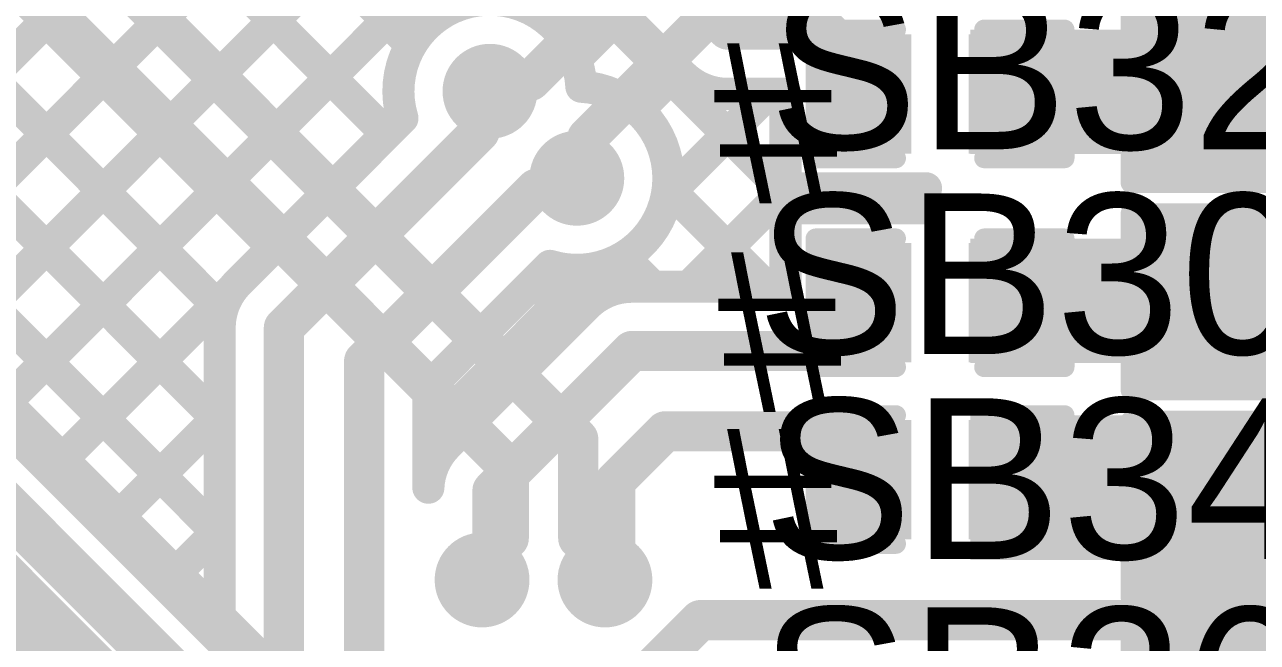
# Model space of a CAD drawing. Header units: millimetres. Extents: x -0.64 to 2.98, y -0.65 to 2.86.
# Drawn here: x 0.1564 to 0.4636, y 0.1695 to 0.3232 of the extents above; entities that cross this region are included whole.
import ezdxf

# ---------------------------------------------------------------- set-up
doc = ezdxf.new("R2010")
doc.units = ezdxf.units.MM
doc.header["$MEASUREMENT"] = 0
for name, color, linetype in [('BottomLayer', 5, 'Continuous'), ('BottomOverlay', 54, 'Continuous'), ('BottomPaste', 16, 'Continuous'), ('BottomSolder', 6, 'Continuous'), ('Mechanical2', 216, 'Continuous'), ('TopLayer', 1, 'Continuous'), ('TopOverlay', 2, 'Continuous'), ('TopPaste', 8, 'Continuous'), ('TopSolder', 216, 'Continuous'), ('ViaHoleLayer', 16, 'Continuous')]:
    doc.layers.add(name, color=color, linetype=linetype)
doc.styles.add('Arial', font='', dxfattribs={"height": 0.2})
doc.styles.get('Arial').set_extended_font_data('Arial')

# ---------------------------------------------------------------- blocks, each defined once
blk = doc.blocks.new('SOLDER_BRIDGE_9')
at = {"layer": 'TopLayer'}
for points in [[(-0.045, -0.0175), (-0.045, 0.0175), (-0.015, 0.0175), (-0.015, -0.0175)], [(0.015, -0.0175), (0.015, 0.0175), (0.045, 0.0175), (0.045, -0.0175)]]:
    blk.add_hatch(color=1, dxfattribs=at).paths.add_polyline_path(points)
at = {"layer": 'TopPaste'}
for points in [[(-0.045, -0.0175), (-0.045, 0.0175), (-0.015, 0.0175), (-0.015, -0.0175)], [(0.015, -0.0175), (0.015, 0.0175), (0.045, 0.0175), (0.045, -0.0175)]]:
    blk.add_hatch(color=8, dxfattribs=at).paths.add_polyline_path(points)
at = {"layer": 'TopSolder'}
for points in [[(-0.049, -0.0215), (-0.049, 0.0215), (-0.011, 0.0215), (-0.011, -0.0215)], [(0.011, -0.0215), (0.011, 0.0215), (0.049, 0.0215), (0.049, -0.0215)]]:
    blk.add_hatch(color=216, dxfattribs=at).paths.add_polyline_path(points)
at = {"layer": 'TopOverlay', "const_width": 0.005}
for points in [[(-0.05, -0.022), (-0.05, 0.022)], [(-0.05, 0.022), (0.05, 0.022)], [(0.05, -0.022), (0.05, 0.022)], [(-0.05, -0.022), (0.05, -0.022)]]:
    blk.add_lwpolyline(points, dxfattribs=at)
at = {"layer": 'TopOverlay', "const_width": 0.0025}
for points in [[(-0.05125, 0.022, 1), (-0.04875, 0.022, 1)], [(-0.05125, 0.022, 1), (-0.04875, 0.022, 1)], [(0.04875, 0.022, 1), (0.05125, 0.022, 1)], [(0.04875, 0.022, 1), (0.05125, 0.022, 1)], [(-0.05125, -0.022, 1), (-0.04875, -0.022, 1)], [(-0.05125, -0.022, 1), (-0.04875, -0.022, 1)], [(0.04875, -0.022, 1), (0.05125, -0.022, 1)], [(0.04875, -0.022, 1), (0.05125, -0.022, 1)]]:
    blk.add_lwpolyline(points, format="xyb", close=True, dxfattribs=at)
blk = doc.blocks.new('C___0402_B_37')
at = {"layer": 'BottomLayer'}
for points in [[(-0.0095, 0.0125), (-0.0095, -0.0125), (-0.0275, -0.0125), (-0.0275, 0.0125)], [(0.0275, 0.0125), (0.0275, -0.0125), (0.0095, -0.0125), (0.0095, 0.0125)]]:
    blk.add_hatch(color=5, dxfattribs=at).paths.add_polyline_path(points)
at = {"layer": 'BottomPaste'}
for points in [[(-0.0095, 0.0125), (-0.0095, -0.0125), (-0.0275, -0.0125), (-0.0275, 0.0125)], [(0.0275, 0.0125), (0.0275, -0.0125), (0.0095, -0.0125), (0.0095, 0.0125)]]:
    blk.add_hatch(color=16, dxfattribs=at).paths.add_polyline_path(points)
at = {"layer": 'BottomSolder'}
for points in [[(-0.00714, 0.01486), (-0.00714, -0.01486), (-0.02986, -0.01486), (-0.02986, 0.01486)], [(0.02986, 0.01486), (0.02986, -0.01486), (0.00714, -0.01486), (0.00714, 0.01486)]]:
    blk.add_hatch(color=6, dxfattribs=at).paths.add_polyline_path(points)
at = {"layer": 'BottomOverlay', "const_width": 0.005}
for points in [[(-0.031, 0.016), (-0.011, 0.016)], [(-0.031, -0.016), (-0.031, 0.016)], [(0.011, 0.016), (0.031, 0.016)], [(0.031, -0.016), (0.031, 0.016)], [(-0.031, -0.016), (-0.011, -0.016)], [(0.011, -0.016), (0.031, -0.016)]]:
    blk.add_lwpolyline(points, dxfattribs=at)
at = {"layer": 'BottomOverlay', "const_width": 0.0025}
for points in [[(-0.03225, 0.016, 1), (-0.02975, 0.016, 1)], [(-0.03225, 0.016, 1), (-0.02975, 0.016, 1)], [(-0.01225, 0.016, 1), (-0.00975, 0.016, 1)], [(0.00975, 0.016, 1), (0.01225, 0.016, 1)], [(0.02975, 0.016, 1), (0.03225, 0.016, 1)], [(0.02975, 0.016, 1), (0.03225, 0.016, 1)], [(-0.03225, -0.016, 1), (-0.02975, -0.016, 1)], [(-0.03225, -0.016, 1), (-0.02975, -0.016, 1)], [(-0.01225, -0.016, 1), (-0.00975, -0.016, 1)], [(0.00975, -0.016, 1), (0.01225, -0.016, 1)], [(0.02975, -0.016, 1), (0.03225, -0.016, 1)], [(0.02975, -0.016, 1), (0.03225, -0.016, 1)]]:
    blk.add_lwpolyline(points, format="xyb", close=True, dxfattribs=at)
blk = doc.blocks.new('C___0402_B_38')
at = {"layer": 'BottomLayer'}
for points in [[(-0.0095, 0.0125), (-0.0095, -0.0125), (-0.0275, -0.0125), (-0.0275, 0.0125)], [(0.0275, 0.0125), (0.0275, -0.0125), (0.0095, -0.0125), (0.0095, 0.0125)]]:
    blk.add_hatch(color=5, dxfattribs=at).paths.add_polyline_path(points)
at = {"layer": 'BottomPaste'}
for points in [[(-0.0095, 0.0125), (-0.0095, -0.0125), (-0.0275, -0.0125), (-0.0275, 0.0125)], [(0.0275, 0.0125), (0.0275, -0.0125), (0.0095, -0.0125), (0.0095, 0.0125)]]:
    blk.add_hatch(color=16, dxfattribs=at).paths.add_polyline_path(points)
at = {"layer": 'BottomSolder'}
for points in [[(-0.00714, 0.01486), (-0.00714, -0.01486), (-0.02986, -0.01486), (-0.02986, 0.01486)], [(0.02986, 0.01486), (0.02986, -0.01486), (0.00714, -0.01486), (0.00714, 0.01486)]]:
    blk.add_hatch(color=6, dxfattribs=at).paths.add_polyline_path(points)
at = {"layer": 'BottomOverlay', "const_width": 0.005}
for points in [[(-0.031, 0.016), (-0.011, 0.016)], [(-0.031, -0.016), (-0.031, 0.016)], [(0.011, 0.016), (0.031, 0.016)], [(0.031, -0.016), (0.031, 0.016)], [(-0.031, -0.016), (-0.011, -0.016)], [(0.011, -0.016), (0.031, -0.016)]]:
    blk.add_lwpolyline(points, dxfattribs=at)
at = {"layer": 'BottomOverlay', "const_width": 0.0025}
for points in [[(-0.03225, 0.016, 1), (-0.02975, 0.016, 1)], [(-0.03225, 0.016, 1), (-0.02975, 0.016, 1)], [(-0.01225, 0.016, 1), (-0.00975, 0.016, 1)], [(0.00975, 0.016, 1), (0.01225, 0.016, 1)], [(0.02975, 0.016, 1), (0.03225, 0.016, 1)], [(0.02975, 0.016, 1), (0.03225, 0.016, 1)], [(-0.03225, -0.016, 1), (-0.02975, -0.016, 1)], [(-0.03225, -0.016, 1), (-0.02975, -0.016, 1)], [(-0.01225, -0.016, 1), (-0.00975, -0.016, 1)], [(0.00975, -0.016, 1), (0.01225, -0.016, 1)], [(0.02975, -0.016, 1), (0.03225, -0.016, 1)], [(0.02975, -0.016, 1), (0.03225, -0.016, 1)]]:
    blk.add_lwpolyline(points, format="xyb", close=True, dxfattribs=at)
blk = doc.blocks.new('C___0402_B_39')
at = {"layer": 'BottomLayer'}
for points in [[(-0.0095, 0.0125), (-0.0095, -0.0125), (-0.0275, -0.0125), (-0.0275, 0.0125)], [(0.0275, 0.0125), (0.0275, -0.0125), (0.0095, -0.0125), (0.0095, 0.0125)]]:
    blk.add_hatch(color=5, dxfattribs=at).paths.add_polyline_path(points)
at = {"layer": 'BottomPaste'}
for points in [[(-0.0095, 0.0125), (-0.0095, -0.0125), (-0.0275, -0.0125), (-0.0275, 0.0125)], [(0.0275, 0.0125), (0.0275, -0.0125), (0.0095, -0.0125), (0.0095, 0.0125)]]:
    blk.add_hatch(color=16, dxfattribs=at).paths.add_polyline_path(points)
at = {"layer": 'BottomSolder'}
for points in [[(-0.00714, 0.01486), (-0.00714, -0.01486), (-0.02986, -0.01486), (-0.02986, 0.01486)], [(0.02986, 0.01486), (0.02986, -0.01486), (0.00714, -0.01486), (0.00714, 0.01486)]]:
    blk.add_hatch(color=6, dxfattribs=at).paths.add_polyline_path(points)
at = {"layer": 'BottomOverlay', "const_width": 0.005}
for points in [[(-0.031, 0.016), (-0.011, 0.016)], [(-0.031, -0.016), (-0.031, 0.016)], [(0.011, 0.016), (0.031, 0.016)], [(0.031, -0.016), (0.031, 0.016)], [(-0.031, -0.016), (-0.011, -0.016)], [(0.011, -0.016), (0.031, -0.016)]]:
    blk.add_lwpolyline(points, dxfattribs=at)
at = {"layer": 'BottomOverlay', "const_width": 0.0025}
for points in [[(-0.03225, 0.016, 1), (-0.02975, 0.016, 1)], [(-0.03225, 0.016, 1), (-0.02975, 0.016, 1)], [(-0.01225, 0.016, 1), (-0.00975, 0.016, 1)], [(0.00975, 0.016, 1), (0.01225, 0.016, 1)], [(0.02975, 0.016, 1), (0.03225, 0.016, 1)], [(0.02975, 0.016, 1), (0.03225, 0.016, 1)], [(-0.03225, -0.016, 1), (-0.02975, -0.016, 1)], [(-0.03225, -0.016, 1), (-0.02975, -0.016, 1)], [(-0.01225, -0.016, 1), (-0.00975, -0.016, 1)], [(0.00975, -0.016, 1), (0.01225, -0.016, 1)], [(0.02975, -0.016, 1), (0.03225, -0.016, 1)], [(0.02975, -0.016, 1), (0.03225, -0.016, 1)]]:
    blk.add_lwpolyline(points, format="xyb", close=True, dxfattribs=at)
blk = doc.blocks.new('SOLDER_BRIDGE_306')
at = {"layer": 'TopLayer'}
for points in [[(-0.045, -0.0175), (-0.045, 0.0175), (-0.015, 0.0175), (-0.015, -0.0175)], [(0.015, -0.0175), (0.015, 0.0175), (0.045, 0.0175), (0.045, -0.0175)]]:
    blk.add_hatch(color=1, dxfattribs=at).paths.add_polyline_path(points)
at = {"layer": 'TopPaste'}
for points in [[(-0.045, -0.0175), (-0.045, 0.0175), (-0.015, 0.0175), (-0.015, -0.0175)], [(0.015, -0.0175), (0.015, 0.0175), (0.045, 0.0175), (0.045, -0.0175)]]:
    blk.add_hatch(color=8, dxfattribs=at).paths.add_polyline_path(points)
at = {"layer": 'TopSolder'}
for points in [[(-0.049, -0.0215), (-0.049, 0.0215), (-0.011, 0.0215), (-0.011, -0.0215)], [(0.011, -0.0215), (0.011, 0.0215), (0.049, 0.0215), (0.049, -0.0215)]]:
    blk.add_hatch(color=216, dxfattribs=at).paths.add_polyline_path(points)
at = {"layer": 'TopOverlay', "const_width": 0.005}
for points in [[(-0.05, -0.022), (-0.05, 0.022)], [(-0.05, 0.022), (0.05, 0.022)], [(0.05, -0.022), (0.05, 0.022)], [(-0.05, -0.022), (0.05, -0.022)]]:
    blk.add_lwpolyline(points, dxfattribs=at)
at = {"layer": 'TopOverlay', "const_width": 0.0025}
for points in [[(-0.05125, 0.022, 1), (-0.04875, 0.022, 1)], [(-0.05125, 0.022, 1), (-0.04875, 0.022, 1)], [(0.04875, 0.022, 1), (0.05125, 0.022, 1)], [(0.04875, 0.022, 1), (0.05125, 0.022, 1)], [(-0.05125, -0.022, 1), (-0.04875, -0.022, 1)], [(-0.05125, -0.022, 1), (-0.04875, -0.022, 1)], [(0.04875, -0.022, 1), (0.05125, -0.022, 1)], [(0.04875, -0.022, 1), (0.05125, -0.022, 1)]]:
    blk.add_lwpolyline(points, format="xyb", close=True, dxfattribs=at)
blk = doc.blocks.new('SOLDER_BRIDGE_307')
at = {"layer": 'TopLayer'}
for points in [[(-0.045, -0.0175), (-0.045, 0.0175), (-0.015, 0.0175), (-0.015, -0.0175)], [(0.015, -0.0175), (0.015, 0.0175), (0.045, 0.0175), (0.045, -0.0175)]]:
    blk.add_hatch(color=1, dxfattribs=at).paths.add_polyline_path(points)
at = {"layer": 'TopPaste'}
for points in [[(-0.045, -0.0175), (-0.045, 0.0175), (-0.015, 0.0175), (-0.015, -0.0175)], [(0.015, -0.0175), (0.015, 0.0175), (0.045, 0.0175), (0.045, -0.0175)]]:
    blk.add_hatch(color=8, dxfattribs=at).paths.add_polyline_path(points)
at = {"layer": 'TopSolder'}
for points in [[(-0.049, -0.0215), (-0.049, 0.0215), (-0.011, 0.0215), (-0.011, -0.0215)], [(0.011, -0.0215), (0.011, 0.0215), (0.049, 0.0215), (0.049, -0.0215)]]:
    blk.add_hatch(color=216, dxfattribs=at).paths.add_polyline_path(points)
at = {"layer": 'TopOverlay', "const_width": 0.005}
for points in [[(-0.05, -0.022), (-0.05, 0.022)], [(-0.05, 0.022), (0.05, 0.022)], [(0.05, -0.022), (0.05, 0.022)], [(-0.05, -0.022), (0.05, -0.022)]]:
    blk.add_lwpolyline(points, dxfattribs=at)
at = {"layer": 'TopOverlay', "const_width": 0.0025}
for points in [[(-0.05125, 0.022, 1), (-0.04875, 0.022, 1)], [(-0.05125, 0.022, 1), (-0.04875, 0.022, 1)], [(0.04875, 0.022, 1), (0.05125, 0.022, 1)], [(0.04875, 0.022, 1), (0.05125, 0.022, 1)], [(-0.05125, -0.022, 1), (-0.04875, -0.022, 1)], [(-0.05125, -0.022, 1), (-0.04875, -0.022, 1)], [(0.04875, -0.022, 1), (0.05125, -0.022, 1)], [(0.04875, -0.022, 1), (0.05125, -0.022, 1)]]:
    blk.add_lwpolyline(points, format="xyb", close=True, dxfattribs=at)
blk = doc.blocks.new('SOLDER_BRIDGE_311')
at = {"layer": 'TopLayer'}
for points in [[(-0.045, -0.0175), (-0.045, 0.0175), (-0.015, 0.0175), (-0.015, -0.0175)], [(0.015, -0.0175), (0.015, 0.0175), (0.045, 0.0175), (0.045, -0.0175)]]:
    blk.add_hatch(color=1, dxfattribs=at).paths.add_polyline_path(points)
at = {"layer": 'TopPaste'}
for points in [[(-0.045, -0.0175), (-0.045, 0.0175), (-0.015, 0.0175), (-0.015, -0.0175)], [(0.015, -0.0175), (0.015, 0.0175), (0.045, 0.0175), (0.045, -0.0175)]]:
    blk.add_hatch(color=8, dxfattribs=at).paths.add_polyline_path(points)
at = {"layer": 'TopSolder'}
for points in [[(-0.049, -0.0215), (-0.049, 0.0215), (-0.011, 0.0215), (-0.011, -0.0215)], [(0.011, -0.0215), (0.011, 0.0215), (0.049, 0.0215), (0.049, -0.0215)]]:
    blk.add_hatch(color=216, dxfattribs=at).paths.add_polyline_path(points)
at = {"layer": 'TopOverlay', "const_width": 0.005}
for points in [[(-0.05, -0.022), (-0.05, 0.022)], [(-0.05, 0.022), (0.05, 0.022)], [(0.05, -0.022), (0.05, 0.022)], [(-0.05, -0.022), (0.05, -0.022)]]:
    blk.add_lwpolyline(points, dxfattribs=at)
at = {"layer": 'TopOverlay', "const_width": 0.0025}
for points in [[(-0.05125, 0.022, 1), (-0.04875, 0.022, 1)], [(-0.05125, 0.022, 1), (-0.04875, 0.022, 1)], [(0.04875, 0.022, 1), (0.05125, 0.022, 1)], [(0.04875, 0.022, 1), (0.05125, 0.022, 1)], [(-0.05125, -0.022, 1), (-0.04875, -0.022, 1)], [(-0.05125, -0.022, 1), (-0.04875, -0.022, 1)], [(0.04875, -0.022, 1), (0.05125, -0.022, 1)], [(0.04875, -0.022, 1), (0.05125, -0.022, 1)]]:
    blk.add_lwpolyline(points, format="xyb", close=True, dxfattribs=at)

msp = doc.modelspace()

# ---------------------------------------------------------------- hatches: boundary and pattern name
at = {"layer": 'BottomLayer'}
for points in [[(0.392, 0.291), (0.44, 0.291), (0.44, 0.322), (0.392, 0.322)], [(0.392, 0.239), (0.44, 0.239), (0.44, 0.27), (0.392, 0.27)], [(0.392, 0.19), (0.44, 0.19), (0.44, 0.226), (0.392, 0.226)]]:
    msp.add_hatch(color=5, dxfattribs=at).paths.add_polyline_path(points)
h = msp.add_hatch(color=5, dxfattribs=at)
edge = h.paths.add_edge_path()
edge.add_arc((0.27235, 0.30665), 0.01181, 0, 360)
h = msp.add_hatch(color=5, dxfattribs=at)
edge = h.paths.add_edge_path()
edge.add_arc((0.42646, 0.30584), 0.01181, 0, 360)
h = msp.add_hatch(color=5, dxfattribs=at)
edge = h.paths.add_edge_path()
edge.add_arc((0.294, 0.285), 0.01181, 0, 360)
h = msp.add_hatch(color=5, dxfattribs=at)
edge = h.paths.add_edge_path()
edge.add_arc((0.42646, 0.25423), 0.01181, 0, 360)
h = msp.add_hatch(color=5, dxfattribs=at)
edge = h.paths.add_edge_path()
edge.add_arc((0.42646, 0.20261), 0.01181, 0, 360)
h = msp.add_hatch(color=5, dxfattribs=at)
edge = h.paths.add_edge_path()
edge.add_arc((0.27038, 0.185), 0.01181, 0, 360)
h = msp.add_hatch(color=5, dxfattribs=at)
edge = h.paths.add_edge_path()
edge.add_arc((0.301, 0.185), 0.01181, 0, 360)
at = {"layer": 'BottomSolder'}
h = msp.add_hatch(color=6, dxfattribs=at)
edge = h.paths.add_edge_path()
edge.add_arc((0.27235, 0.30665), 0.00791, 0, 360)
h = msp.add_hatch(color=6, dxfattribs=at)
edge = h.paths.add_edge_path()
edge.add_arc((0.42646, 0.30584), 0.00791, 0, 360)
h = msp.add_hatch(color=6, dxfattribs=at)
edge = h.paths.add_edge_path()
edge.add_arc((0.294, 0.285), 0.00791, 0, 360)
h = msp.add_hatch(color=6, dxfattribs=at)
edge = h.paths.add_edge_path()
edge.add_arc((0.42646, 0.25423), 0.00791, 0, 360)
h = msp.add_hatch(color=6, dxfattribs=at)
edge = h.paths.add_edge_path()
edge.add_arc((0.42646, 0.20261), 0.00791, 0, 360)
h = msp.add_hatch(color=6, dxfattribs=at)
edge = h.paths.add_edge_path()
edge.add_arc((0.27038, 0.185), 0.00791, 0, 360)
h = msp.add_hatch(color=6, dxfattribs=at)
edge = h.paths.add_edge_path()
edge.add_arc((0.301, 0.185), 0.00791, 0, 360)
at = {"layer": 'TopLayer'}
h = msp.add_hatch(color=1, dxfattribs=at)
edge = h.paths.add_edge_path()
edge.add_arc((0.27235, 0.30665), 0.01181, 0, 360)
h = msp.add_hatch(color=1, dxfattribs=at)
edge = h.paths.add_edge_path()
edge.add_arc((0.42646, 0.30584), 0.01181, 0, 360)
h = msp.add_hatch(color=1, dxfattribs=at)
edge = h.paths.add_edge_path()
edge.add_arc((0.294, 0.285), 0.01181, 0, 360)
h = msp.add_hatch(color=1, dxfattribs=at)
edge = h.paths.add_edge_path()
edge.add_arc((0.42646, 0.25423), 0.01181, 0, 360)
h = msp.add_hatch(color=1, dxfattribs=at)
edge = h.paths.add_edge_path()
edge.add_arc((0.42646, 0.20261), 0.01181, 0, 360)
h = msp.add_hatch(color=1, dxfattribs=at)
edge = h.paths.add_edge_path()
edge.add_arc((0.27038, 0.185), 0.01181, 0, 360)
h = msp.add_hatch(color=1, dxfattribs=at)
edge = h.paths.add_edge_path()
edge.add_arc((0.301, 0.185), 0.01181, 0, 360)
at = {"layer": 'TopSolder'}
h = msp.add_hatch(color=216, dxfattribs=at)
edge = h.paths.add_edge_path()
edge.add_arc((0.27235, 0.30665), 0.00791, 0, 360)
h = msp.add_hatch(color=216, dxfattribs=at)
edge = h.paths.add_edge_path()
edge.add_arc((0.42646, 0.30584), 0.00791, 0, 360)
h = msp.add_hatch(color=216, dxfattribs=at)
edge = h.paths.add_edge_path()
edge.add_arc((0.294, 0.285), 0.00791, 0, 360)
h = msp.add_hatch(color=216, dxfattribs=at)
edge = h.paths.add_edge_path()
edge.add_arc((0.42646, 0.25423), 0.00791, 0, 360)
h = msp.add_hatch(color=216, dxfattribs=at)
edge = h.paths.add_edge_path()
edge.add_arc((0.42646, 0.20261), 0.00791, 0, 360)
h = msp.add_hatch(color=216, dxfattribs=at)
edge = h.paths.add_edge_path()
edge.add_arc((0.27038, 0.185), 0.00791, 0, 360)
h = msp.add_hatch(color=216, dxfattribs=at)
edge = h.paths.add_edge_path()
edge.add_arc((0.301, 0.185), 0.00791, 0, 360)
at = {"layer": 'ViaHoleLayer'}
h = msp.add_hatch(color=16, dxfattribs=at)
edge = h.paths.add_edge_path()
edge.add_arc((0.27235, 0.30665), 0.00591, 0, 360)
h = msp.add_hatch(color=16, dxfattribs=at)
edge = h.paths.add_edge_path()
edge.add_arc((0.42646, 0.30584), 0.00591, 0, 360)
h = msp.add_hatch(color=16, dxfattribs=at)
edge = h.paths.add_edge_path()
edge.add_arc((0.294, 0.285), 0.00591, 0, 360)
h = msp.add_hatch(color=16, dxfattribs=at)
edge = h.paths.add_edge_path()
edge.add_arc((0.42646, 0.25423), 0.00591, 0, 360)
h = msp.add_hatch(color=16, dxfattribs=at)
edge = h.paths.add_edge_path()
edge.add_arc((0.42646, 0.20261), 0.00591, 0, 360)
h = msp.add_hatch(color=16, dxfattribs=at)
edge = h.paths.add_edge_path()
edge.add_arc((0.27038, 0.185), 0.00591, 0, 360)
h = msp.add_hatch(color=16, dxfattribs=at)
edge = h.paths.add_edge_path()
edge.add_arc((0.301, 0.185), 0.00591, 0, 360)

# ---------------------------------------------------------------- linework, layer by layer
at = {"layer": 'BottomLayer'}
for points, const_width in [([(0.0162, 0.385), (0.205, 0.1962)], 0.008), ([(0.04448, 0.385), (0.205, 0.22448)], 0.008), ([(0.07277, 0.385), (0.20561, 0.25216)], 0.008), ([(0.10105, 0.385), (0.21831, 0.26774)], 0.008), ([(0.10833, 0.27071), (0.22262, 0.385)], 0.008), ([(0.12934, 0.385), (0.23246, 0.28188)], 0.008), ([(0.15762, 0.385), (0.2466, 0.29602)], 0.008), ([(0.1859, 0.385), (0.25269, 0.31822)], 0.008), ([(0.12247, 0.25657), (0.22452, 0.35862)], 0.008), ([(0.13661, 0.24243), (0.24338, 0.34919)], 0.008), ([(0.314, 0.33957), (0.33157, 0.322)], 0.01), ([(0.15076, 0.22828), (0.26057, 0.3381)], 0.008), ([(0.2911, 0.33638), (0.34997, 0.2775)], 0.008), ([(0.3027, 0.32825), (0.32025, 0.3107)], 0.008), ([(0.29371, 0.31466), (0.30499, 0.32595)], 0.008), ([(0.33157, 0.322), (0.35614, 0.322)], 0.01), ([(0.35614, 0.322), (0.362, 0.31614)], 0.01), ([(0.362, 0.31), (0.362, 0.31614)], 0.01), ([(0.30927, 0.30195), (0.31914, 0.31181)], 0.008), ([(0.362, 0.31), (0.366, 0.306)], 0.01), ([(0.07104, 0.308), (0.205, 0.17404)], 0.008), ([(0.31642, 0.28081), (0.34161, 0.306)], 0.008), ([(0.33157, 0.306), (0.346, 0.306)], 0.008), ([(0.346, 0.2825), (0.346, 0.306)], 0.008), ([(0.059, 0.296), (0.193, 0.162)], 0.012), ([(0.2097, 0.25912), (0.25054, 0.29996)], 0.008), ([(0.221, 0.2478), (0.26974, 0.29654)], 0.01), ([(0.241, 0.23951), (0.28388, 0.28239)], 0.01), ([(0.31668, 0.28251), (0.34119, 0.258)], 0.008), ([(0.32189, 0.258), (0.34639, 0.2825)], 0.008), ([(0.32189, 0.258), (0.34639, 0.2825)], 0.008), ([(0.346, 0.2825), (0.381, 0.2825)], 0.008), ([(0.36968, 0.2775), (0.37468, 0.2825)], 0.008), ([(0.37326, 0.2825), (0.37826, 0.2775)], 0.008), ([(0.346, 0.2775), (0.381, 0.2775)], 0.008), ([(0.346, 0.258), (0.346, 0.2775)], 0.008), ([(0.30557, 0.26534), (0.3129, 0.258)], 0.008), ([(0.06328, 0.262), (0.17, 0.15528)], 0.01), ([(0.257, 0.23288), (0.28731, 0.26319)], 0.008), ([(0.257, 0.22139), (0.29819, 0.26258)], 0.008), ([(0.1649, 0.21414), (0.20835, 0.2576)], 0.008), ([(0.28337, 0.25925), (0.29285, 0.24977)], 0.008), ([(0.30772, 0.258), (0.346, 0.258)], 0.008), ([(0.366, 0.2505), (0.366, 0.254)], 0.01), ([(0.26168, 0.2186), (0.29639, 0.2533)], 0.008), ([(0.3575, 0.242), (0.366, 0.2505)], 0.01), ([(0.221, 0.15272), (0.221, 0.2478)], 0.01), ([(0.205, 0.17404), (0.205, 0.2478)], 0.008), ([(0.26923, 0.24511), (0.27871, 0.23562)], 0.008), ([(0.27298, 0.20727), (0.30772, 0.242)], 0.01), ([(0.30772, 0.242), (0.3575, 0.242)], 0.01), ([(0.241, 0.161), (0.241, 0.23951)], 0.01), ([(0.45772, 0.175), (0.52114, 0.23842)], 0.01), ([(0.257, 0.20797), (0.257, 0.23288)], 0.008), ([(0.257, 0.22905), (0.26457, 0.22148)], 0.008), ([(0.17904, 0.2), (0.205, 0.22596)], 0.008), ([(0.30361, 0.20961), (0.316, 0.222)], 0.01), ([(0.316, 0.222), (0.3575, 0.222)], 0.01), ([(0.3575, 0.222), (0.366, 0.2135)], 0.01), ([(0.366, 0.21), (0.366, 0.2135)], 0.01), ([(0.27298, 0.18761), (0.27298, 0.20727)], 0.01), ([(0.30361, 0.18761), (0.30361, 0.20961)], 0.01), ([(0.19318, 0.18586), (0.205, 0.19767)], 0.008), ([(0.27038, 0.185), (0.27298, 0.18761)], 0.01), ([(0.301, 0.185), (0.30361, 0.18761)], 0.01), ([(0.29572, 0.146), (0.32472, 0.175)], 0.01), ([(0.32472, 0.175), (0.45772, 0.175)], 0.01)]:
    msp.add_lwpolyline(points, dxfattribs=dict(at, const_width=const_width))
at = {"layer": 'BottomLayer', "const_width": 0.008}
for points in [[(0.25054, 0.29996, -1.132458), (0.29513, 0.30778)], [(0.33157, 0.306, -0.199231), (0.32025, 0.3107)], [(0.33157, 0.306, -0.198912), (0.32026, 0.31069)], [(0.29513, 0.30778, -0.399771), (0.31681, 0.285)], [(0.31681, 0.285, -0.504356), (0.28731, 0.26319)], [(0.205, 0.2478, -0.199231), (0.2097, 0.25912)], [(0.205, 0.2478, -0.198912), (0.20969, 0.25911)], [(0.29639, 0.2533, -0.199231), (0.30772, 0.258)], [(0.2964, 0.25331, -0.198912), (0.30772, 0.258)], [(0.257, 0.20797, -0.187777), (0.26168, 0.2186)], [(0.257, 0.20797, -0.18746), (0.26167, 0.21858)]]:
    msp.add_lwpolyline(points, format="xyb", dxfattribs=at)
at = {"layer": 'BottomLayer'}
for points, const_width in [([(0.30299, 0.32595, 1), (0.30699, 0.32595, 1)], 0.004), ([(0.32907, 0.322, 1), (0.33407, 0.322, 1)], 0.005), ([(0.32907, 0.322, 1), (0.33407, 0.322, 1)], 0.005), ([(0.35364, 0.322, 1), (0.35864, 0.322, 1)], 0.005), ([(0.35364, 0.322, 1), (0.35864, 0.322, 1)], 0.005), ([(0.25069, 0.31822, 1), (0.25469, 0.31822, 1)], 0.004), ([(0.3595, 0.31614, 1), (0.3645, 0.31614, 1)], 0.005), ([(0.3595, 0.31614, 1), (0.3645, 0.31614, 1)], 0.005), ([(0.29171, 0.31466, 1), (0.29571, 0.31466, 1)], 0.004), ([(0.31714, 0.31181, 1), (0.32114, 0.31181, 1)], 0.004), ([(0.31825, 0.3107, 1), (0.32225, 0.3107, 1)], 0.004), ([(0.31825, 0.3107, 1), (0.32225, 0.3107, 1)], 0.004), ([(0.31826, 0.31069, 1), (0.32226, 0.31069, 1)], 0.004), ([(0.3595, 0.31, 1), (0.3645, 0.31, 1)], 0.005), ([(0.3595, 0.31, 1), (0.3645, 0.31, 1)], 0.005), ([(0.29313, 0.30778, 1), (0.29713, 0.30778, 1)], 0.004), ([(0.29313, 0.30778, 1), (0.29713, 0.30778, 1)], 0.004), ([(0.3635, 0.306, 1), (0.3685, 0.306, 1)], 0.005), ([(0.32957, 0.306, 1), (0.33357, 0.306, 1)], 0.004), ([(0.32957, 0.306, 1), (0.33357, 0.306, 1)], 0.004), ([(0.32957, 0.306, 1), (0.33357, 0.306, 1)], 0.004), ([(0.33961, 0.306, 1), (0.34361, 0.306, 1)], 0.004), ([(0.344, 0.306, 1), (0.348, 0.306, 1)], 0.004), ([(0.344, 0.306, 1), (0.348, 0.306, 1)], 0.004), ([(0.30727, 0.30195, 1), (0.31127, 0.30195, 1)], 0.004), ([(0.24854, 0.29996, 1), (0.25254, 0.29996, 1)], 0.004), ([(0.24854, 0.29996, 1), (0.25254, 0.29996, 1)], 0.004), ([(0.26724, 0.29654, 1), (0.27224, 0.29654, 1)], 0.005), ([(0.2446, 0.29602, 1), (0.2486, 0.29602, 1)], 0.004), ([(0.31481, 0.285, 1), (0.31881, 0.285, 1)], 0.004), ([(0.31481, 0.285, 1), (0.31881, 0.285, 1)], 0.004), ([(0.23046, 0.28188, 1), (0.23446, 0.28188, 1)], 0.004), ([(0.28138, 0.28239, 1), (0.28638, 0.28239, 1)], 0.005), ([(0.31468, 0.28251, 1), (0.31868, 0.28251, 1)], 0.004), ([(0.344, 0.2825, 1), (0.348, 0.2825, 1)], 0.004), ([(0.344, 0.2825, 1), (0.348, 0.2825, 1)], 0.004), ([(0.34439, 0.2825, 1), (0.34839, 0.2825, 1)], 0.004), ([(0.34439, 0.2825, 1), (0.34839, 0.2825, 1)], 0.004), ([(0.37126, 0.2825, 1), (0.37526, 0.2825, 1)], 0.004), ([(0.37268, 0.2825, 1), (0.37668, 0.2825, 1)], 0.004), ([(0.379, 0.2825, 1), (0.383, 0.2825, 1)], 0.004), ([(0.31442, 0.28081, 1), (0.31842, 0.28081, 1)], 0.004), ([(0.344, 0.2775, 1), (0.348, 0.2775, 1)], 0.004), ([(0.344, 0.2775, 1), (0.348, 0.2775, 1)], 0.004), ([(0.34797, 0.2775, 1), (0.35197, 0.2775, 1)], 0.004), ([(0.36768, 0.2775, 1), (0.37168, 0.2775, 1)], 0.004), ([(0.37626, 0.2775, 1), (0.38026, 0.2775, 1)], 0.004), ([(0.379, 0.2775, 1), (0.383, 0.2775, 1)], 0.004), ([(0.21631, 0.26774, 1), (0.22031, 0.26774, 1)], 0.004), ([(0.30357, 0.26534, 1), (0.30757, 0.26534, 1)], 0.004), ([(0.28531, 0.26319, 1), (0.28931, 0.26319, 1)], 0.004), ([(0.28531, 0.26319, 1), (0.28931, 0.26319, 1)], 0.004), ([(0.29619, 0.26258, 1), (0.30019, 0.26258, 1)], 0.004), ([(0.20635, 0.2576, 1), (0.21035, 0.2576, 1)], 0.004), ([(0.20769, 0.25911, 1), (0.21169, 0.25911, 1)], 0.004), ([(0.2077, 0.25912, 1), (0.2117, 0.25912, 1)], 0.004), ([(0.2077, 0.25912, 1), (0.2117, 0.25912, 1)], 0.004), ([(0.28137, 0.25925, 1), (0.28537, 0.25925, 1)], 0.004), ([(0.30572, 0.258, 1), (0.30972, 0.258, 1)], 0.004), ([(0.30572, 0.258, 1), (0.30972, 0.258, 1)], 0.004), ([(0.30572, 0.258, 1), (0.30972, 0.258, 1)], 0.004), ([(0.3109, 0.258, 1), (0.3149, 0.258, 1)], 0.004), ([(0.31989, 0.258, 1), (0.32389, 0.258, 1)], 0.004), ([(0.31989, 0.258, 1), (0.32389, 0.258, 1)], 0.004), ([(0.33919, 0.258, 1), (0.34319, 0.258, 1)], 0.004), ([(0.344, 0.258, 1), (0.348, 0.258, 1)], 0.004), ([(0.344, 0.258, 1), (0.348, 0.258, 1)], 0.004), ([(0.3635, 0.254, 1), (0.3685, 0.254, 1)], 0.005), ([(0.20361, 0.25216, 1), (0.20761, 0.25216, 1)], 0.004), ([(0.29439, 0.2533, 1), (0.29839, 0.2533, 1)], 0.004), ([(0.29439, 0.2533, 1), (0.29839, 0.2533, 1)], 0.004), ([(0.2944, 0.25331, 1), (0.2984, 0.25331, 1)], 0.004), ([(0.3635, 0.2505, 1), (0.3685, 0.2505, 1)], 0.005), ([(0.3635, 0.2505, 1), (0.3685, 0.2505, 1)], 0.005), ([(0.2185, 0.2478, 1), (0.2235, 0.2478, 1)], 0.005), ([(0.2185, 0.2478, 1), (0.2235, 0.2478, 1)], 0.005), ([(0.29085, 0.24977, 1), (0.29485, 0.24977, 1)], 0.004), ([(0.203, 0.2478, 1), (0.207, 0.2478, 1)], 0.004), ([(0.203, 0.2478, 1), (0.207, 0.2478, 1)], 0.004), ([(0.203, 0.2478, 1), (0.207, 0.2478, 1)], 0.004), ([(0.26723, 0.24511, 1), (0.27123, 0.24511, 1)], 0.004), ([(0.30522, 0.242, 1), (0.31022, 0.242, 1)], 0.005), ([(0.30522, 0.242, 1), (0.31022, 0.242, 1)], 0.005), ([(0.355, 0.242, 1), (0.36, 0.242, 1)], 0.005), ([(0.355, 0.242, 1), (0.36, 0.242, 1)], 0.005), ([(0.2385, 0.23951, 1), (0.2435, 0.23951, 1)], 0.005), ([(0.2385, 0.23951, 1), (0.2435, 0.23951, 1)], 0.005), ([(0.27671, 0.23562, 1), (0.28071, 0.23562, 1)], 0.004), ([(0.255, 0.23288, 1), (0.259, 0.23288, 1)], 0.004), ([(0.255, 0.23288, 1), (0.259, 0.23288, 1)], 0.004), ([(0.255, 0.22905, 1), (0.259, 0.22905, 1)], 0.004), ([(0.203, 0.22596, 1), (0.207, 0.22596, 1)], 0.004), ([(0.203, 0.22448, 1), (0.207, 0.22448, 1)], 0.004), ([(0.255, 0.22139, 1), (0.259, 0.22139, 1)], 0.004), ([(0.26257, 0.22148, 1), (0.26657, 0.22148, 1)], 0.004), ([(0.3135, 0.222, 1), (0.3185, 0.222, 1)], 0.005), ([(0.3135, 0.222, 1), (0.3185, 0.222, 1)], 0.005), ([(0.355, 0.222, 1), (0.36, 0.222, 1)], 0.005), ([(0.355, 0.222, 1), (0.36, 0.222, 1)], 0.005), ([(0.25967, 0.21858, 1), (0.26367, 0.21858, 1)], 0.004), ([(0.25968, 0.2186, 1), (0.26368, 0.2186, 1)], 0.004), ([(0.25968, 0.2186, 1), (0.26368, 0.2186, 1)], 0.004), ([(0.1629, 0.21414, 1), (0.1669, 0.21414, 1)], 0.004), ([(0.3635, 0.2135, 1), (0.3685, 0.2135, 1)], 0.005), ([(0.3635, 0.2135, 1), (0.3685, 0.2135, 1)], 0.005), ([(0.3635, 0.21, 1), (0.3685, 0.21, 1)], 0.005), ([(0.255, 0.20797, 1), (0.259, 0.20797, 1)], 0.004), ([(0.255, 0.20797, 1), (0.259, 0.20797, 1)], 0.004), ([(0.255, 0.20797, 1), (0.259, 0.20797, 1)], 0.004), ([(0.27048, 0.20727, 1), (0.27548, 0.20727, 1)], 0.005), ([(0.27048, 0.20727, 1), (0.27548, 0.20727, 1)], 0.005), ([(0.30111, 0.20961, 1), (0.30611, 0.20961, 1)], 0.005), ([(0.30111, 0.20961, 1), (0.30611, 0.20961, 1)], 0.005), ([(0.17704, 0.2, 1), (0.18104, 0.2, 1)], 0.004), ([(0.203, 0.19767, 1), (0.207, 0.19767, 1)], 0.004), ([(0.203, 0.1962, 1), (0.207, 0.1962, 1)], 0.004), ([(0.27048, 0.18761, 1), (0.27548, 0.18761, 1)], 0.005), ([(0.27048, 0.18761, 1), (0.27548, 0.18761, 1)], 0.005), ([(0.30111, 0.18761, 1), (0.30611, 0.18761, 1)], 0.005), ([(0.30111, 0.18761, 1), (0.30611, 0.18761, 1)], 0.005), ([(0.19118, 0.18586, 1), (0.19518, 0.18586, 1)], 0.004), ([(0.26788, 0.185, 1), (0.27288, 0.185, 1)], 0.005), ([(0.2985, 0.185, 1), (0.3035, 0.185, 1)], 0.005), ([(0.32222, 0.175, 1), (0.32722, 0.175, 1)], 0.005), ([(0.32222, 0.175, 1), (0.32722, 0.175, 1)], 0.005), ([(0.45522, 0.175, 1), (0.46022, 0.175, 1)], 0.005), ([(0.45522, 0.175, 1), (0.46022, 0.175, 1)], 0.005), ([(0.203, 0.17404, 1), (0.207, 0.17404, 1)], 0.004), ([(0.203, 0.17404, 1), (0.207, 0.17404, 1)], 0.004)]:
    msp.add_lwpolyline(points, format="xyb", close=True, dxfattribs=dict(at, const_width=const_width))
at = {"layer": 'Mechanical2', "const_width": 0.01}
msp.add_lwpolyline([(1.75783, 2.80917, -6.230382), (0.64896, 2.81029)], format="xyb", dxfattribs=at)
at = {"layer": 'TopLayer'}
for points, const_width in [([(0.09257, 0.42188), (0.29434, 0.22012)], 0.01), ([(-0.081, 0.411), (0.287, 0.043)], 0.022), ([(0.07257, 0.41743), (0.27704, 0.21296)], 0.01), ([(-0.01, 0.388), (0.28, 0.098)], 0.012), ([(0.28246, 0.30926), (0.31607, 0.34287)], 0.01), ([(0.29661, 0.29512), (0.334, 0.33251)], 0.01), ([(0.42646, 0.30584), (0.452, 0.30584)], 0.022), ([(0.27235, 0.30665), (0.27495, 0.30926)], 0.01), ([(0.27495, 0.30926), (0.28246, 0.30926)], 0.01), ([(0.29661, 0.28761), (0.29661, 0.29512)], 0.01), ([(0.294, 0.285), (0.29661, 0.28761)], 0.01), ([(0.42646, 0.25423), (0.452, 0.25423)], 0.022), ([(0.29434, 0.19535), (0.29434, 0.22012)], 0.01), ([(0.27704, 0.19535), (0.27704, 0.21296)], 0.01), ([(0.42646, 0.20261), (0.452, 0.20261)], 0.022), ([(0.27038, 0.18869), (0.27704, 0.19535)], 0.01), ([(0.29434, 0.19535), (0.301, 0.18869)], 0.01), ([(0.27038, 0.185), (0.27038, 0.18869)], 0.01), ([(0.301, 0.185), (0.301, 0.18869)], 0.01)]:
    msp.add_lwpolyline(points, dxfattribs=dict(at, const_width=const_width))
for points, const_width in [([(0.42096, 0.30584, 1), (0.43196, 0.30584, 1)], 0.011), ([(0.4465, 0.30584, 1), (0.4575, 0.30584, 1)], 0.011), ([(0.27245, 0.30926, 1), (0.27745, 0.30926, 1)], 0.005), ([(0.27245, 0.30926, 1), (0.27745, 0.30926, 1)], 0.005), ([(0.27996, 0.30926, 1), (0.28496, 0.30926, 1)], 0.005), ([(0.27996, 0.30926, 1), (0.28496, 0.30926, 1)], 0.005), ([(0.26985, 0.30665, 1), (0.27485, 0.30665, 1)], 0.005), ([(0.29411, 0.29512, 1), (0.29911, 0.29512, 1)], 0.005), ([(0.29411, 0.29512, 1), (0.29911, 0.29512, 1)], 0.005), ([(0.29411, 0.28761, 1), (0.29911, 0.28761, 1)], 0.005), ([(0.29411, 0.28761, 1), (0.29911, 0.28761, 1)], 0.005), ([(0.2915, 0.285, 1), (0.2965, 0.285, 1)], 0.005), ([(0.42096, 0.25423, 1), (0.43196, 0.25423, 1)], 0.011), ([(0.4465, 0.25423, 1), (0.4575, 0.25423, 1)], 0.011), ([(0.29184, 0.22012, 1), (0.29684, 0.22012, 1)], 0.005), ([(0.29184, 0.22012, 1), (0.29684, 0.22012, 1)], 0.005), ([(0.27454, 0.21296, 1), (0.27954, 0.21296, 1)], 0.005), ([(0.27454, 0.21296, 1), (0.27954, 0.21296, 1)], 0.005), ([(0.42096, 0.20261, 1), (0.43196, 0.20261, 1)], 0.011), ([(0.4465, 0.20261, 1), (0.4575, 0.20261, 1)], 0.011), ([(0.27454, 0.19535, 1), (0.27954, 0.19535, 1)], 0.005), ([(0.27454, 0.19535, 1), (0.27954, 0.19535, 1)], 0.005), ([(0.29184, 0.19535, 1), (0.29684, 0.19535, 1)], 0.005), ([(0.29184, 0.19535, 1), (0.29684, 0.19535, 1)], 0.005), ([(0.26788, 0.18869, 1), (0.27288, 0.18869, 1)], 0.005), ([(0.26788, 0.18869, 1), (0.27288, 0.18869, 1)], 0.005), ([(0.2985, 0.18869, 1), (0.3035, 0.18869, 1)], 0.005), ([(0.2985, 0.18869, 1), (0.3035, 0.18869, 1)], 0.005), ([(0.26788, 0.185, 1), (0.27288, 0.185, 1)], 0.005), ([(0.2985, 0.185, 1), (0.3035, 0.185, 1)], 0.005)]:
    msp.add_lwpolyline(points, format="xyb", close=True, dxfattribs=dict(at, const_width=const_width))

# ---------------------------------------------------------------- block references
for name, p in [('SOLDER_BRIDGE_306', (0.482, 0.30584)), ('C___0402_B_38', (0.3845, 0.306)), ('SOLDER_BRIDGE_307', (0.482, 0.25423)), ('C___0402_B_39', (0.3845, 0.254)), ('C___0402_B_37', (0.3845, 0.21)), ('SOLDER_BRIDGE_9', (0.482, 0.20261)), ('SOLDER_BRIDGE_311', (0.482, 0.151))]:
    msp.add_blockref(name, p)

# ---------------------------------------------------------------- texts
at = {"layer": 'BottomOverlay', "style": 'Arial', "text_generation_flag": 2}
for p in [(0.328, 0.31857), (0.329, 0.26657), (0.328, 0.22257)]:
    msp.add_text('#', height=0.04, rotation=180, dxfattribs=at).set_placement(p)
at = {"layer": 'TopOverlay', "style": 'Arial'}
for s, p in [('SB32', (0.34179, 0.29221)), ('SB30', (0.33877, 0.24121)), ('SB34', (0.3403, 0.19021)), ('SB26', (0.33953, 0.13821))]:
    msp.add_text(s, height=0.04, dxfattribs=at).set_placement(p)

doc.saveas('drawing.dxf')
